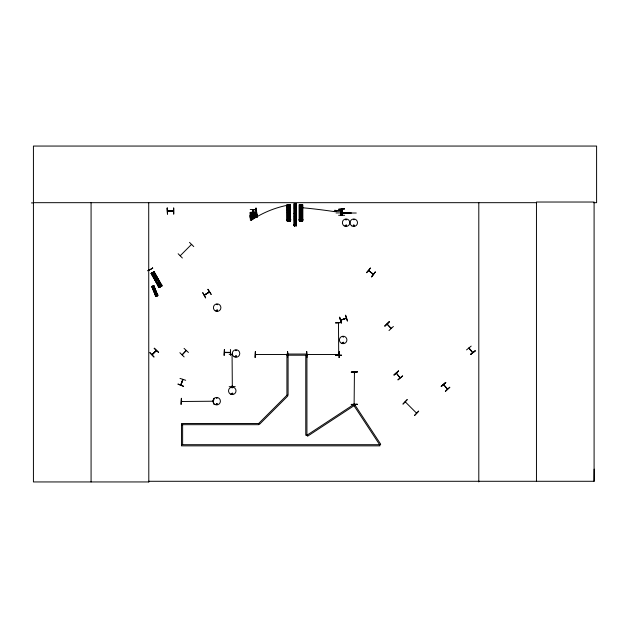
<?xml version="1.0" encoding="UTF-8"?>
<svg xmlns="http://www.w3.org/2000/svg" width="628" height="628" viewBox="0 0 628 628"><rect width="100%" height="100%" fill="white"/><g stroke="black" fill="none" stroke-linecap="round" stroke-linejoin="round"><path stroke-width="0.94" d="M593.664 202.679L596.6 202.679L596.6 146.057L33.425 146.057L33.425 481.943L148.805 481.943L148.726 481.284L594.096 481.284L594.182 469.14M250.211 217.272L250.753 217.272L250.211 217.272L250.368 212.68M250.329 212.672L250.313 213.614C251.938 211.416 249.818 215.38 250.753 217.272M256.091 217.327L255.549 217.272L255.643 212.39L256.114 212.382M255.368 217.618C258.665 212.295 255.345 211.495 250.368 212.382M181.217 384.603L180.786 385.027M182.732 379.351L182.764 380.089M232.321 355.032L232.077 354.49L232.321 386.613L232.015 386.087M338.72 354.467L338.704 355.055L338.492 322.918M339.081 354.498L338.437 354.451L338.963 354.773M354.42 372.749L354.435 372.2L354.121 404.173M216.613 310.444C218.269 308.56 217.17 312.65 216.652 310.154M216.746 310.444C217.955 309.345 217.139 311.512 216.841 310.625M216.322 403.882C217.217 405.421 216.825 402.438 216.362 404.157M217.194 404.118C216.33 401.873 215.757 405.924 217.249 403.977M235.453 356.312C236.96 354.553 236.348 358.039 235.516 356.453M235.673 356.312C236.984 355.079 235.743 357.819 235.783 356.052M231.944 387.719L232.588 387.633L231.983 387.798M231.865 393.646C232.941 392.288 232.462 395.106 231.928 393.552M232.792 393.78C231.928 391.534 231.363 395.593 232.855 393.646M346.515 225.507C345.306 226.606 346.13 224.439 346.421 225.326M346.632 225.64C345.769 223.403 345.196 227.454 346.687 225.507M353.462 219.502L354.066 219.745L353.517 219.431M354.318 225.507C352.661 227.383 353.792 223.325 354.247 225.774M342.857 336.749L343.461 336.993L342.919 336.687M343.288 336.718L343.32 336.577M343.752 342.755C342.244 344.505 342.857 341.02 343.697 342.613M204.909 294.925L204.241 295.042M209.328 291.855L209.014 292.373M209.383 292.067L204.438 295.231M391.244 328.397L387.068 324.087L391.079 328.554M391.205 328.326L390.836 327.894L390.985 328.468M346.279 318.058L345.84 318.459M180.77 384.886L182.991 379.438L180.982 385.097M368.691 270.692L373.37 274.263L368.612 270.621L369.248 270.77M338.461 323.043L338.429 323.459M338.492 354.993L338.5 354.482M354.412 404.212L354.388 403.694M341.271 212.044L341.404 212.586L341.946 212.452M178.046 384.085L183.619 386.346L178.03 384.124M179.993 378.409L185.7 380.278M180.809 384.964L182.685 379.414M400.028 377.852L396.237 373.197M443.533 384.666L447.262 389.187M472.798 352.551L468.959 347.943M191.304 244.614L191.705 244.567M340.635 320.107L346.342 318.263M405.091 402.069L405.303 402.195M216.872 304.36L217.39 304.753L216.99 304.242M236.316 350.55C235.476 349.325 236.309 351.28 235.885 350.644M216.95 398.223L216.503 397.767L216.88 398.27M353.423 225.303C353.745 226.904 354.553 224.541 353.525 225.248M342.825 342.55C343.076 344.254 344.066 341.577 342.825 342.66M252.087 212.437L252.629 212.5M301.22 220.083L300.796 220.766M256.083 354.734L255.447 354.741M339.026 354.71L338.421 354.71L339.089 354.71M255.525 213.371L256.193 213.371L256.185 212.649M156.403 350.565L152.078 354.655L152.604 354.498M156.207 350.377L155.932 351.052M156.317 350.659L152.227 354.796M186.241 350.659L182.144 354.851L186.131 350.377M253.092 216.636L251.49 217.398L252.723 216.385L251.436 215.365L253.139 216.189L254.842 215.326L253.539 216.37L254.803 217.319L252.998 216.558M372.687 273.91L373.181 274.428M167.511 211.196L168.202 211.228M173.414 211.149L167.558 210.961L173.43 210.922L167.574 211.189L173.43 211.134L172.849 211.165M181.531 401.496L213.473 401.221L212.868 401.229M255.431 354.498L287.506 354.498L287.027 354.773M306.951 354.498L338.955 354.467M366.509 272.599L370.371 267.999M366.705 272.756L370.536 268.14M371.446 276.705L375.285 272.089M250.36 212.382L250.847 212.445M230.311 352.646L224.565 352.339M230.358 352.606L224.439 352.583M250.368 212.711L250.878 212.696M250.313 213.339L250.855 213.371M255.588 213.371L256.153 213.591M250.289 219.981L250.972 220.397L251.459 219.886M149.951 352.685L154.056 357.073L149.927 352.716M154.119 348.367L158.499 352.473M152.078 354.655L156.137 350.424M179.875 352.685L184.137 356.916M184.051 348.367L188.424 352.473M178.14 253.743L182.363 258.006M189.499 242.377L193.769 246.592M407.172 399.675L403.05 404.032M403.019 404.008L407.156 399.659M418.672 411.167L414.527 415.516M414.519 415.5L418.64 411.136M180.212 255.761L191.485 244.441M384.893 325.995L389.344 321.976M393.395 326.458L388.999 330.54M232.054 386.039L232.054 386.55M354.184 372.223L354.192 372.765M354.161 403.71L354.184 404.236M398.427 370.975L394.007 375.049L398.411 370.952M393.96 374.987L398.568 371.14M397.909 379.72L402.517 375.882M398.066 379.916L402.658 376.054M466.549 349.898L471.188 346.091M475.223 350.934L470.419 354.545L475.239 350.958M470.427 354.553L475.051 350.73M441.123 386.251L445.715 382.389L441.311 386.479M441.296 386.456L445.904 382.609M160.266 286.596L160.281 285.881M354.993 405.068L307.571 436.209L306.927 435.235L306.927 354.043L286.925 354.043L286.925 395.224L258.634 423.515L181.461 423.515L181.461 445.856L379.893 445.856L379.893 444.687L181.461 444.687M207.79 289.398L211.047 294.438M209.477 292.083L204.296 295.011L209.242 291.879M205.607 297.853L202.703 292.593L205.631 297.837M151.05 273.392L154.072 271.673L162.032 285.842L159.229 287.428L151.254 273.274M152.062 274.711L154.684 273.243M152.604 275.676L155.218 274.201M153.42 277.113L156.034 275.637M154.135 278.385L156.749 276.917M154.943 279.829L157.557 278.353M158.421 285.991L161.035 284.515M158.217 286.651L161.702 284.688M158.28 286.761L161.765 284.79M159.096 287.514L151.12 273.353L159.033 287.553L159.952 287.035M160.336 286.831L160.752 286.596M147.447 270.794L152.785 268.187M148.64 270.354L151.725 268.815M153.193 285.858L153.844 285.599M153.703 285.661L151.701 286.478L155.83 296.502L157.926 295.639L153.797 285.614L157.777 295.702M152.266 287.436L154.119 286.682M152.541 288.119L154.394 287.365M152.957 289.139L154.81 288.385M153.318 290.042L155.171 289.288M153.734 291.062L155.587 290.309M155.508 295.435L157.369 294.681M155.32 295.843L157.793 294.846M155.352 295.921L157.824 294.917M340.761 320.099L346.271 318.231M345.698 315.201L347.527 320.924M340.69 320.092L346.279 318.278L345.612 318.451M341.53 322.863L339.387 317.25M255.47 354.459L256.098 354.498M287.027 354.443L287.569 354.498M212.908 401.174L213.41 401.159M255.706 212.413L255.533 212.923M255.706 212.68L256.075 212.68M443.706 384.501L447.489 388.991M288.629 220.766L288.66 220.122M295.121 225.695L295.089 225.256M181.947 401.488L181.523 401.465M250.831 214.329L255.408 214.14M255.761 208.19L256.507 208.637L255.761 208.19L255.832 209.218M256.915 214.47L256.93 215.365L256.248 215.404L256.232 214.509L256.915 214.47L257.127 217.217L256.444 217.257L256.098 213.991M256.255 216.016L256.938 216.001L257.127 217.217M256.271 216.935L256.954 216.896M250.337 212.876L251.263 212.916L251.286 214.281L250.368 214.313L250.337 212.876L251.255 212.853M255.361 214.164L250.831 214.219L250.179 215.004L250.25 217.382L255.392 217.586M254.12 218.528C248.978 217.979 255.392 219.753 254.057 217.571L255.039 217.272L255.039 215.647L254.05 214.964L252.213 214.988L251.231 215.694L251.231 217.319L252.213 217.594L252.221 218.52L252.15 217.681M335.737 210.796L342.229 210.827L335.745 211.141M341.271 211.919L341.938 212.036M341.271 212.17L341.938 212.162M341.271 212.335L341.938 212.335M341.279 212.46L341.946 212.578M335.996 212.939L347.747 212.837M342.017 213.018L341.436 213.355L342.017 213.355M341.436 213.088L351.272 213.002L341.436 213.292M338.633 215.294L344.631 215.31M167.142 208.064L167.495 214.062L167.166 208.064M173.807 208.025L173.823 214.022M335.595 322.855L341.593 322.564L335.595 322.933M255.415 351.601L255.117 357.607L255.329 351.601M306.621 351.609L306.637 357.607M232.611 354.153L229.181 354.428M256.036 354.498L255.494 354.71L256.02 354.475M307.014 354.498L307.618 354.702L306.966 354.741M335.595 355.071L341.601 355.118M335.595 355.377L341.601 355.338M287.6 357.607L287.546 351.601L287.867 354.176M351.288 372.098L357.293 372.098M235.186 386.605L229.181 386.691M181.461 401.221L181.939 401.19M212.868 401.433L213.473 401.433M213.889 404.322L213.544 402.399M351.288 404.354L357.293 404.361M31.4 202.915L33.425 202.907M33.425 202.679L536.453 202.679M287.082 204.736L290.552 204.72L290.536 220.978L287.082 220.993L287.082 204.736L287.161 220.993M294.249 204.689L296.251 204.689M299.258 204.736L302.727 204.72L302.727 220.978L299.258 220.993L299.273 204.736L299.328 220.993M294.249 205.419L296.251 205.419M287.318 206.384L290.317 206.384M299.485 206.384L302.492 206.384M294.249 206.518L296.251 206.518M287.318 207.483L290.317 207.483M294.249 207.499L296.251 207.499M302.492 207.483L299.485 207.483A161.333 40.985 10.9 0 1 334.41 211.628M294.249 208.598L296.251 208.598M287.318 209.132L290.317 209.132M299.485 209.132L302.492 209.132M250.219 209.493L256.216 209.524M287.318 210.6L290.317 210.6M299.485 210.6L302.484 210.6M287.318 212.248L290.317 212.248M299.485 212.248L302.484 212.248M250.862 213.379L255.525 213.379M294.249 213.316L296.251 213.316M293.912 213.63L296.581 213.63M293.912 213.708L296.581 213.708M296.408 214.415L294.092 214.431L294.092 203.582L296.408 203.574L296.361 214.415M296.408 214.996L294.092 215.004L294.1 225.845L296.408 225.837L296.361 214.996M294.249 216.103L296.251 216.103M294.249 216.841L296.251 216.841M256.091 217.084L255.549 217.272M294.249 217.94L296.251 217.94M294.249 218.921L296.251 218.921M287.318 219.329L290.317 219.329M299.485 219.329L302.492 219.329M286.815 219.8L290.819 219.8M298.991 219.8L302.986 219.8M286.815 219.926L290.819 219.926M298.991 219.926L302.986 219.926M294.249 220.02L296.251 220.02M294.249 224.738L296.251 224.738M293.912 225.052L296.581 225.052M293.912 225.13L296.581 225.13M230.437 349.474L230.523 355.479M224.502 352.371L230.311 352.339M286.925 355.205L306.927 355.205M181.461 424.685L258.634 424.685L258.634 423.515L259.458 424.34L287.75 396.048L286.925 395.224L288.087 395.224L288.087 355.205M255.604 213.575L250.855 213.551M345.957 219.839C345.722 218.458 346.962 220.31 345.824 219.745M396.496 373.134L399.95 377.75M232.289 354.553L232.289 355.095M154.331 348.148L158.649 352.316M405.256 401.857L416.576 413.169M468.857 348.195L472.594 352.732M255.361 214.109L256.02 214.996M354.019 405.704L379.704 444.812L380.678 444.169L354.357 404.087L306.927 435.235L305.765 435.235L305.765 355.205M208.049 289.241L211.236 294.32M154.001 271.712L161.985 285.873M153.891 271.775L161.843 285.952M153.719 271.869L161.702 286.03M153.656 271.908L161.639 286.07M153.546 271.971L161.537 286.125M153.216 272.159L160.658 285.52M160.933 286.462L160.14 286.918M151.96 272.882L159.473 286.211M159.771 287.137L151.795 272.976L159.716 287.169M151.576 273.094L159.543 287.263M151.466 273.156L159.434 287.326M151.403 273.196L159.379 287.357M153.554 285.716L157.636 295.757L153.483 285.74M153.334 285.803L157.432 295.843M153.24 285.842L157.283 295.906M152.314 286.227L156.427 296.259M152.212 286.266L156.309 296.306M152.078 286.321L156.191 296.353M151.984 286.36L156.027 296.424M151.85 286.415L155.909 296.471M345.463 315.28L347.315 320.986M341.514 322.871L339.638 317.171L341.444 322.894M256.93 215.365L256.781 213.952M256.938 216.001L256.648 212.186M256.2 214.988L256.248 215.404M256.146 214.996L256.012 212.837M256.232 214.509L256.444 217.257M256.711 213.685L256.53 210.82M256.036 213.724L255.973 212.225M255.934 212.319L255.847 210.859M256.499 210.105L256.577 210.937M255.816 210.144L255.902 210.977M256.475 209.422L256.554 210.325M255.792 209.462L255.871 210.364M256.452 208.771L256.53 209.736M255.769 208.81L255.847 209.776M256.514 209.179L256.444 208.151M250.179 217.335L250.179 215.004M342.221 209.242L342.299 215.247M342.001 209.25L342.009 215.247L341.915 209.25M341.302 215.255L341.208 209.25L341.216 215.255M340.941 209.257L340.965 215.255M335.737 210.215L335.745 211.714M334.402 210.231L334.41 211.73M338.492 322.98L338.5 323.522M306.849 351.601L306.888 357.607M287.632 351.601L287.648 354.176M213.834 400.036L213.826 398.325L213.528 400.044M173.556 208.025L173.595 214.022M167.393 208.064L167.425 214.062M594.096 481.284L594.096 202.028L536.453 202.028L536.453 481.284M478.803 202.679L478.803 481.943M356.28 213.018L346.366 213.018M302.649 204.72L302.649 220.978M302.515 204.72L302.492 220.978M302.327 206.636L302.327 210.459M302.327 212.374L302.327 219.062M302.249 206.636L302.264 210.459M302.264 212.374L302.249 219.062M302.256 219.329L302.256 220.978M302.068 206.636L302.139 210.459M302.068 212.374L302.123 219.062M301.935 204.72L301.935 220.978L301.872 204.72M301.683 206.636L301.668 210.459M301.668 212.374L301.683 219.062M301.448 220.978L300.529 220.978M300.294 206.651L300.31 210.474M300.31 212.382L300.239 219.078M299.854 204.736L299.839 220.993M299.729 204.736L299.713 220.993L299.65 204.736M299.462 204.736L299.517 220.993M296.228 203.574L296.251 214.415M296.267 214.996L296.251 225.837M296.094 203.574L296.094 214.415M296.141 214.996L296.094 225.837M296.016 203.574L295.969 214.415M296.016 214.996L295.914 225.13M295.859 203.574L295.882 214.415M295.859 214.996L295.843 224.934M295.749 203.574L295.702 214.415M295.749 214.996L295.702 224.934M295.553 214.415L294.94 214.415M294.791 203.582L294.799 214.431M294.799 215.004L294.791 225.845M294.634 203.582L294.618 214.431M294.634 215.004L294.658 225.845M294.485 203.582L294.493 214.431M294.493 215.004L294.532 225.845M294.406 203.582L294.359 214.431M294.359 215.004L294.406 225.845M294.249 203.582L294.234 214.431M294.249 215.004L294.273 225.845M290.481 204.72L290.481 220.978M290.317 220.978L290.348 204.72A102.623 100.543 44.3 0 0 251.161 220.381M290.16 204.72L290.16 220.978M290.081 204.72L290.081 220.978M289.955 204.72L289.971 220.978M289.759 204.72L289.759 220.978L289.704 204.72M289.571 206.636L289.5 210.459M289.571 212.374L289.5 219.062M289.28 220.978L288.362 220.978M288.064 206.651L288.126 210.474M288.064 212.382L288.142 219.078M287.742 204.736L287.671 220.993M287.553 220.993L287.546 204.736L287.483 220.993M287.286 204.736L287.318 220.993M253.853 209.54L253.885 214.682M253.547 209.54L253.563 214.682M252.55 209.54L252.582 214.682M182.63 424.685L182.63 444.687M148.718 202.679L148.805 481.943M91.076 202.679L91.076 481.943M154.009 290.112C154.763 291.73 155.179 288.762 154.009 290.112M288.174 211.251C288.99 213.803 290.152 209.454 288.174 211.251M294.815 207.931C295.364 209.634 296.141 206.738 294.815 207.931M294.815 219.353C295.364 221.048 296.141 218.151 294.815 219.353M300.341 211.251C301.157 213.803 302.319 209.454 300.341 211.251M155.202 278.188C155.995 280.747 157.204 276.414 155.202 278.188M250.195 218.819L251.671 218.85L250.195 218.819M375.222 272.034L371.643 276.862L375.222 272.034M389.156 321.756L384.917 326.026L389.156 321.756M449.774 387.256L445.378 391.354L449.774 387.256M152.596 267.952L152.204 268.384L152.596 267.952M254.05 215.655L252.213 215.679L252.213 217.304L254.057 217.28L254.05 215.655M253.728 218.01L252.542 218.316L253.728 218.01M256.153 212.586L250.25 212.586L256.153 212.586M344.576 208.92L338.578 209.273L344.576 208.889M339.395 351.601L339.104 357.607L339.395 351.601M357.285 371.839L351.288 372.184L357.285 371.807M181.382 398.325L181.084 404.33L181.382 398.325M357.293 404.275L351.288 404.652L357.293 404.275M224.439 349.474L224.133 355.479L224.392 349.474M161.357 286.227L153.381 272.065L161.333 286.242M300.106 220.993L300.106 204.736L300.074 220.993M287.93 220.993L287.93 204.736L287.899 220.993M252.88 214.682L252.872 209.54L252.841 214.682M215.278 310.891A3.752 3.752 0 0 0 220.907 307.642A3.752 3.752 0 0 0 215.278 304.392A3.752 3.752 0 0 0 215.278 310.891M341.302 343.194A3.752 3.752 0 0 0 346.923 339.944A3.752 3.752 0 0 0 341.302 336.702A3.752 3.752 0 0 0 341.302 343.194M351.908 225.931A3.737 3.737 0 0 0 357.513 222.697A3.737 3.737 0 0 0 351.908 219.462A3.737 3.737 0 0 0 351.908 225.931M344.238 225.931A3.737 3.737 0 0 0 349.843 222.697A3.737 3.737 0 0 0 344.238 219.462A3.737 3.737 0 0 0 344.238 225.931M234.158 356.751A3.752 3.752 0 0 0 239.786 353.501A3.752 3.752 0 0 0 234.158 350.259A3.752 3.752 0 0 0 234.158 356.751M230.398 394.078A3.744 3.744 0 0 0 236.018 390.836A3.744 3.744 0 0 0 230.398 387.594A3.744 3.744 0 0 0 230.398 394.078M214.792 404.416A3.752 3.752 0 0 0 220.42 401.174A3.752 3.752 0 0 0 214.792 397.924A3.752 3.752 0 0 0 214.792 404.416"/></g></svg>
